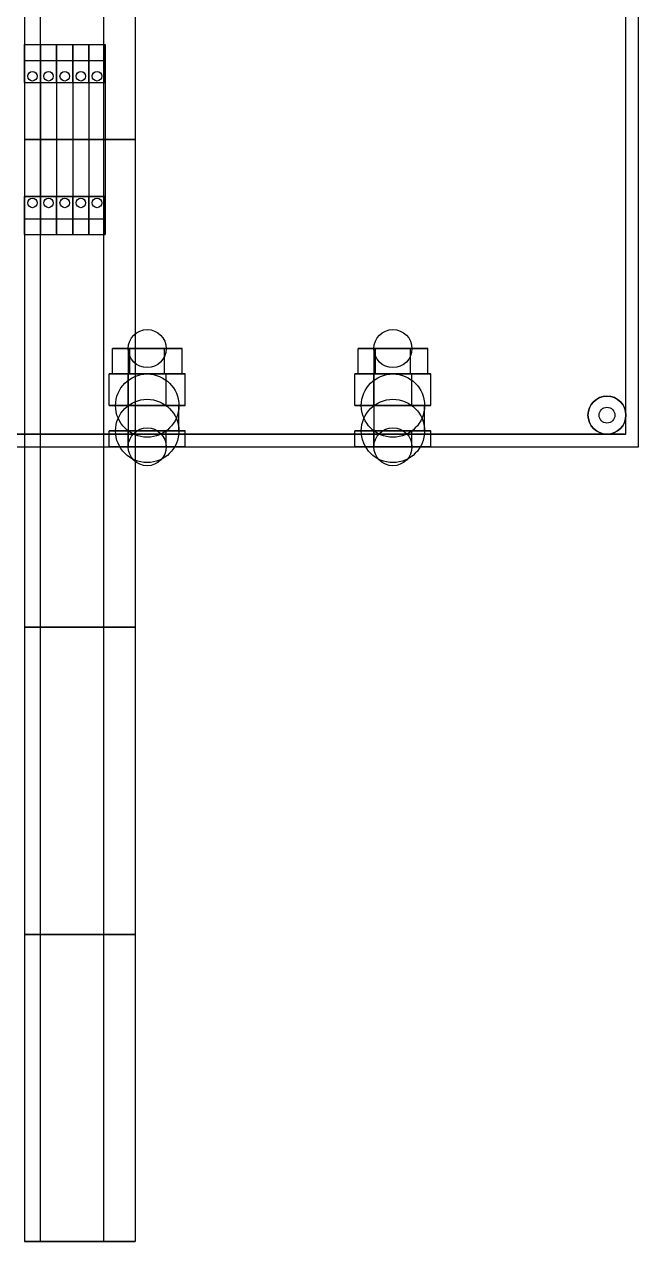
# Model space of a CAD drawing. Header units: millimetres. Extents: x -194 to 194, y -445 to 194.
# Drawn here: x 0 to 194, y -445 to -60.6 of the extents above; entities that cross this region are included whole.
import ezdxf

# ---------------------------------------------------------------- set-up
doc = ezdxf.new("R2010")
doc.units = ezdxf.units.MM

msp = doc.modelspace()

# ---------------------------------------------------------------- linework, layer by layer
for p, q in [((194, -194, 108), (194, 194, 108)), ((194, -194, -108), (194, 194, -108)), ((194, -194, -108), (194, 194, -108)), ((194, -194, 108), (194, 194, 108)), ((190, -190, -104), (190, 190, -104)), ((190, -190, -104), (190, 190, -104)), ((190, -184, 108), (190, 184, 108)), ((190, -184, 108), (190, 184, 108)), ((0, 97, -98), (0, -251, -98)), ((0, 97, -97), (0, -251, -97)), ((0, 97, -97), (0, -251, -97)), ((0, 97, -98), (0, -251, -98)), ((5, 97, -97), (5, -251, -97)), ((5, 97, -97), (5, -251, -97)), ((5, 97, -90.5), (5, -251, -90.5)), ((5, 97, -90.5), (5, -251, -90.5)), ((25, 97, -90.5), (25, -251, -90.5)), ((25, 97, -90.5), (25, -251, -90.5)), ((25, 97, -97), (25, -251, -97)), ((25, 97, -97), (25, -251, -97)), ((35, 97, -97), (35, -251, -97)), ((35, 97, -97), (35, -251, -97)), ((35, 97, -98), (35, -251, -98)), ((35, 97, -98), (35, -251, -98)), ((0, 0, -98), (0, -348, -98)), ((0, 0, -97), (0, -348, -97)), ((0, 0, -97), (0, -348, -97)), ((0, 0, -98), (0, -348, -98)), ((5, 0, -97), (5, -348, -97)), ((5, 0, -97), (5, -348, -97)), ((5, 0, -90.5), (5, -348, -90.5)), ((5, 0, -90.5), (5, -348, -90.5)), ((25, 0, -90.5), (25, -348, -90.5)), ((25, 0, -90.5), (25, -348, -90.5)), ((25, 0, -97), (25, -348, -97)), ((25, 0, -97), (25, -348, -97)), ((35, 0, -97), (35, -348, -97)), ((35, 0, -97), (35, -348, -97)), ((35, 0, -98), (35, -348, -98)), ((35, 0, -98), (35, -348, -98)), ((0, -67, -68), (0, -72, -68)), ((0, -67, -93), (0, -67, -68)), ((0, -79, -93), (0, -67, -93)), ((0, -67, -68), (5.1, -67, -68)), ((0, -67, -68), (0, -72, -68)), ((0, -67, -93), (5.1, -67, -93)), ((0, -67, -93), (0, -67, -68)), ((0, -67, -68), (5.1, -67, -68)), ((0, -79, -93), (0, -67, -93)), ((0, -67, -93), (5.1, -67, -93)), ((5.1, -79, -93), (5.1, -67, -93)), ((5.1, -67, -93), (5.1, -67, -68)), ((5.1, -67, -68), (5.1, -72, -68)), ((5.1, -67, -68), (5.1, -72, -68)), ((5.1, -67, -93), (5.1, -67, -68)), ((5.1, -79, -93), (5.1, -67, -93)), ((5.1, -67, -68), (5.1, -72, -68)), ((5.1, -67, -93), (5.1, -67, -68)), ((5.1, -79, -93), (5.1, -67, -93)), ((5.1, -67, -68), (10.2, -67, -68)), ((5.1, -67, -68), (5.1, -72, -68)), ((5.1, -67, -93), (10.2, -67, -93)), ((5.1, -67, -93), (5.1, -67, -68)), ((5.1, -67, -68), (10.2, -67, -68)), ((5.1, -79, -93), (5.1, -67, -93)), ((5.1, -67, -93), (10.2, -67, -93)), ((10.2, -79, -93), (10.2, -67, -93)), ((10.2, -67, -93), (10.2, -67, -68)), ((10.2, -67, -68), (10.2, -72, -68)), ((10.2, -67, -68), (10.2, -72, -68)), ((10.2, -67, -93), (10.2, -67, -68)), ((10.2, -79, -93), (10.2, -67, -93)), ((10.2, -67, -68), (10.2, -72, -68)), ((10.2, -67, -93), (10.2, -67, -68)), ((10.2, -79, -93), (10.2, -67, -93)), ((10.2, -67, -68), (15.3, -67, -68)), ((10.2, -67, -68), (10.2, -72, -68)), ((10.2, -67, -93), (15.3, -67, -93)), ((10.2, -67, -93), (10.2, -67, -68)), ((10.2, -67, -68), (15.3, -67, -68)), ((10.2, -79, -93), (10.2, -67, -93)), ((10.2, -67, -93), (15.3, -67, -93)), ((15.3, -79, -93), (15.3, -67, -93)), ((15.3, -67, -93), (15.3, -67, -68)), ((15.3, -67, -68), (15.3, -72, -68)), ((15.3, -67, -68), (15.3, -72, -68)), ((15.3, -67, -93), (15.3, -67, -68)), ((15.3, -79, -93), (15.3, -67, -93)), ((15.3, -67, -68), (15.3, -72, -68)), ((15.3, -67, -93), (15.3, -67, -68)), ((15.3, -79, -93), (15.3, -67, -93)), ((15.3, -67, -68), (20.4, -67, -68)), ((15.3, -67, -68), (15.3, -72, -68)), ((15.3, -67, -93), (20.4, -67, -93)), ((15.3, -67, -93), (15.3, -67, -68)), ((15.3, -67, -68), (20.4, -67, -68)), ((15.3, -79, -93), (15.3, -67, -93)), ((15.3, -67, -93), (20.4, -67, -93)), ((20.4, -79, -93), (20.4, -67, -93)), ((20.4, -67, -93), (20.4, -67, -68)), ((20.4, -67, -68), (20.4, -72, -68)), ((20.4, -67, -68), (20.4, -72, -68)), ((20.4, -67, -93), (20.4, -67, -68)), ((20.4, -79, -93), (20.4, -67, -93)), ((20.4, -67, -68), (20.4, -72, -68)), ((20.4, -67, -93), (20.4, -67, -68)), ((20.4, -79, -93), (20.4, -67, -93)), ((20.4, -67, -68), (25.5, -67, -68)), ((20.4, -67, -68), (20.4, -72, -68)), ((20.4, -67, -93), (25.5, -67, -93)), ((20.4, -67, -93), (20.4, -67, -68)), ((20.4, -67, -68), (25.5, -67, -68)), ((20.4, -79, -93), (20.4, -67, -93)), ((20.4, -67, -93), (25.5, -67, -93)), ((25.5, -79, -93), (25.5, -67, -93)), ((25.5, -67, -93), (25.5, -67, -68)), ((25.5, -67, -68), (25.5, -72, -68)), ((25.5, -67, -68), (25.5, -72, -68)), ((25.5, -67, -93), (25.5, -67, -68)), ((25.5, -79, -93), (25.5, -67, -93)), ((0, -72, -46), (0, -122, -46)), ((0, -72, -68), (0, -72, -46)), ((0, -72, -46), (5.1, -72, -46)), ((0, -72, -46), (0, -122, -46)), ((0, -72, -68), (5.1, -72, -68)), ((0, -72, -68), (0, -72, -46)), ((0, -72, -46), (5.1, -72, -46)), ((0, -72, -68), (5.1, -72, -68)), ((5.1, -72, -68), (5.1, -72, -46)), ((5.1, -72, -46), (5.1, -122, -46)), ((5.1, -72, -46), (5.1, -122, -46)), ((5.1, -72, -68), (5.1, -72, -46)), ((5.1, -72, -46), (5.1, -122, -46)), ((5.1, -72, -68), (5.1, -72, -46)), ((5.1, -72, -46), (10.2, -72, -46)), ((5.1, -72, -46), (5.1, -122, -46)), ((5.1, -72, -68), (10.2, -72, -68)), ((5.1, -72, -68), (5.1, -72, -46)), ((5.1, -72, -46), (10.2, -72, -46)), ((5.1, -72, -68), (10.2, -72, -68)), ((10.2, -72, -68), (10.2, -72, -46)), ((10.2, -72, -46), (10.2, -122, -46)), ((10.2, -72, -46), (10.2, -122, -46)), ((10.2, -72, -68), (10.2, -72, -46)), ((10.2, -72, -46), (10.2, -122, -46)), ((10.2, -72, -68), (10.2, -72, -46)), ((10.2, -72, -46), (15.3, -72, -46)), ((10.2, -72, -46), (10.2, -122, -46)), ((10.2, -72, -68), (15.3, -72, -68)), ((10.2, -72, -68), (10.2, -72, -46)), ((10.2, -72, -46), (15.3, -72, -46)), ((10.2, -72, -68), (15.3, -72, -68)), ((15.3, -72, -68), (15.3, -72, -46)), ((15.3, -72, -46), (15.3, -122, -46)), ((15.3, -72, -46), (15.3, -122, -46)), ((15.3, -72, -68), (15.3, -72, -46)), ((15.3, -72, -46), (15.3, -122, -46)), ((15.3, -72, -68), (15.3, -72, -46)), ((15.3, -72, -46), (20.4, -72, -46)), ((15.3, -72, -46), (15.3, -122, -46)), ((15.3, -72, -68), (20.4, -72, -68)), ((15.3, -72, -68), (15.3, -72, -46)), ((15.3, -72, -46), (20.4, -72, -46)), ((15.3, -72, -68), (20.4, -72, -68)), ((20.4, -72, -68), (20.4, -72, -46)), ((20.4, -72, -46), (20.4, -122, -46)), ((20.4, -72, -46), (20.4, -122, -46)), ((20.4, -72, -68), (20.4, -72, -46)), ((20.4, -72, -46), (20.4, -122, -46)), ((20.4, -72, -68), (20.4, -72, -46)), ((20.4, -72, -46), (25.5, -72, -46)), ((20.4, -72, -46), (20.4, -122, -46)), ((20.4, -72, -68), (25.5, -72, -68)), ((20.4, -72, -68), (20.4, -72, -46)), ((20.4, -72, -46), (25.5, -72, -46)), ((20.4, -72, -68), (25.5, -72, -68)), ((25.5, -72, -68), (25.5, -72, -46)), ((25.5, -72, -46), (25.5, -122, -46)), ((25.5, -72, -46), (25.5, -122, -46)), ((25.5, -72, -68), (25.5, -72, -46)), ((0, -79, -93), (0, -79, -88)), ((0, -79, -88), (0, -115, -88)), ((0, -79, -93), (5.1, -79, -93)), ((0, -79, -93), (0, -79, -88)), ((0, -79, -93), (5.1, -79, -93)), ((0, -79, -88), (5.1, -79, -88)), ((0, -79, -88), (5.1, -79, -88)), ((0, -79, -88), (0, -115, -88)), ((4.05, -77, -46), (4.05, -77, -56)), ((4.05, -77, -46), (4.05, -77, -56)), ((5.1, -79, -88), (5.1, -115, -88)), ((5.1, -79, -93), (5.1, -79, -88)), ((5.1, -79, -93), (5.1, -79, -88)), ((5.1, -79, -88), (5.1, -115, -88)), ((5.1, -79, -93), (5.1, -79, -88)), ((5.1, -79, -88), (5.1, -115, -88)), ((5.1, -79, -93), (10.2, -79, -93)), ((5.1, -79, -93), (5.1, -79, -88)), ((5.1, -79, -93), (10.2, -79, -93)), ((5.1, -79, -88), (10.2, -79, -88)), ((5.1, -79, -88), (10.2, -79, -88)), ((5.1, -79, -88), (5.1, -115, -88)), ((9.15, -77, -46), (9.15, -77, -56)), ((9.15, -77, -46), (9.15, -77, -56)), ((10.2, -79, -88), (10.2, -115, -88)), ((10.2, -79, -93), (10.2, -79, -88)), ((10.2, -79, -93), (10.2, -79, -88)), ((10.2, -79, -88), (10.2, -115, -88)), ((10.2, -79, -93), (10.2, -79, -88)), ((10.2, -79, -88), (10.2, -115, -88)), ((10.2, -79, -93), (15.3, -79, -93)), ((10.2, -79, -93), (10.2, -79, -88)), ((10.2, -79, -93), (15.3, -79, -93)), ((10.2, -79, -88), (15.3, -79, -88)), ((10.2, -79, -88), (15.3, -79, -88)), ((10.2, -79, -88), (10.2, -115, -88)), ((14.25, -77, -46), (14.25, -77, -56)), ((14.25, -77, -46), (14.25, -77, -56)), ((15.3, -79, -88), (15.3, -115, -88)), ((15.3, -79, -93), (15.3, -79, -88)), ((15.3, -79, -93), (15.3, -79, -88)), ((15.3, -79, -88), (15.3, -115, -88)), ((15.3, -79, -93), (15.3, -79, -88)), ((15.3, -79, -88), (15.3, -115, -88)), ((15.3, -79, -93), (20.4, -79, -93)), ((15.3, -79, -93), (15.3, -79, -88)), ((15.3, -79, -93), (20.4, -79, -93)), ((15.3, -79, -88), (20.4, -79, -88)), ((15.3, -79, -88), (20.4, -79, -88)), ((15.3, -79, -88), (15.3, -115, -88)), ((19.35, -77, -46), (19.35, -77, -56)), ((19.35, -77, -46), (19.35, -77, -56)), ((20.4, -79, -88), (20.4, -115, -88)), ((20.4, -79, -93), (20.4, -79, -88)), ((20.4, -79, -93), (20.4, -79, -88)), ((20.4, -79, -88), (20.4, -115, -88)), ((20.4, -79, -93), (20.4, -79, -88)), ((20.4, -79, -88), (20.4, -115, -88)), ((20.4, -79, -93), (25.5, -79, -93)), ((20.4, -79, -93), (20.4, -79, -88)), ((20.4, -79, -93), (25.5, -79, -93)), ((20.4, -79, -88), (25.5, -79, -88)), ((20.4, -79, -88), (25.5, -79, -88)), ((20.4, -79, -88), (20.4, -115, -88)), ((24.45, -77, -46), (24.45, -77, -56)), ((24.45, -77, -46), (24.45, -77, -56)), ((25.5, -79, -88), (25.5, -115, -88)), ((25.5, -79, -93), (25.5, -79, -88)), ((25.5, -79, -93), (25.5, -79, -88)), ((25.5, -79, -88), (25.5, -115, -88)), ((0, -97, -98), (0, -445, -98)), ((0, -97, -97), (0, -445, -97)), ((0, -97, -98), (0, -97, -97)), ((0, -97, -97), (0, -445, -97)), ((0, -97, -97), (5, -97, -97)), ((0, -97, -98), (0, -445, -98)), ((35, -97, -98), (0, -97, -98)), ((0, -97, -98), (0, -97, -97)), ((0, -97, -97), (5, -97, -97)), ((35, -97, -98), (0, -97, -98)), ((5, -97, -97), (5, -445, -97)), ((5, -97, -97), (5, -445, -97)), ((5, -97, -90.5), (5, -445, -90.5)), ((5, -97, -97), (5, -97, -90.5)), ((5, -97, -90.5), (5, -445, -90.5)), ((5, -97, -90.5), (25, -97, -90.5)), ((5, -97, -97), (5, -97, -90.5)), ((5, -97, -90.5), (25, -97, -90.5)), ((25, -97, -90.5), (25, -445, -90.5)), ((25, -97, -90.5), (25, -445, -90.5)), ((25, -97, -97), (25, -445, -97)), ((25, -97, -90.5), (25, -97, -97)), ((25, -97, -97), (25, -445, -97)), ((25, -97, -97), (35, -97, -97)), ((25, -97, -90.5), (25, -97, -97)), ((25, -97, -97), (35, -97, -97)), ((35, -97, -97), (35, -445, -97)), ((35, -97, -97), (35, -445, -97)), ((35, -97, -98), (35, -445, -98)), ((35, -97, -97), (35, -97, -98)), ((35, -97, -98), (35, -445, -98)), ((35, -97, -97), (35, -97, -98)), ((0, -127, -93), (0, -115, -93)), ((5.1, -115, -93), (0, -115, -93)), ((0, -115, -88), (0, -115, -93)), ((0, -127, -93), (0, -115, -93)), ((0, -115, -88), (0, -115, -93)), ((0, -115, -88), (5.1, -115, -88)), ((5.1, -115, -93), (0, -115, -93)), ((0, -115, -88), (5.1, -115, -88)), ((5.1, -127, -93), (5.1, -115, -93)), ((5.1, -115, -88), (5.1, -115, -93)), ((5.1, -127, -93), (5.1, -115, -93)), ((5.1, -115, -88), (5.1, -115, -93)), ((5.1, -127, -93), (5.1, -115, -93)), ((10.2, -115, -93), (5.1, -115, -93)), ((5.1, -115, -88), (5.1, -115, -93)), ((5.1, -127, -93), (5.1, -115, -93)), ((5.1, -115, -88), (5.1, -115, -93)), ((5.1, -115, -88), (10.2, -115, -88)), ((10.2, -115, -93), (5.1, -115, -93)), ((5.1, -115, -88), (10.2, -115, -88)), ((10.2, -127, -93), (10.2, -115, -93)), ((10.2, -115, -88), (10.2, -115, -93)), ((10.2, -127, -93), (10.2, -115, -93)), ((10.2, -115, -88), (10.2, -115, -93)), ((10.2, -127, -93), (10.2, -115, -93)), ((15.3, -115, -93), (10.2, -115, -93)), ((10.2, -115, -88), (10.2, -115, -93)), ((10.2, -127, -93), (10.2, -115, -93)), ((10.2, -115, -88), (10.2, -115, -93)), ((10.2, -115, -88), (15.3, -115, -88)), ((15.3, -115, -93), (10.2, -115, -93)), ((10.2, -115, -88), (15.3, -115, -88)), ((15.3, -127, -93), (15.3, -115, -93)), ((15.3, -115, -88), (15.3, -115, -93)), ((15.3, -127, -93), (15.3, -115, -93)), ((15.3, -115, -88), (15.3, -115, -93)), ((15.3, -127, -93), (15.3, -115, -93)), ((20.4, -115, -93), (15.3, -115, -93)), ((15.3, -115, -88), (15.3, -115, -93)), ((15.3, -127, -93), (15.3, -115, -93)), ((15.3, -115, -88), (15.3, -115, -93)), ((15.3, -115, -88), (20.4, -115, -88)), ((20.4, -115, -93), (15.3, -115, -93)), ((15.3, -115, -88), (20.4, -115, -88)), ((20.4, -127, -93), (20.4, -115, -93)), ((20.4, -115, -88), (20.4, -115, -93)), ((20.4, -127, -93), (20.4, -115, -93)), ((20.4, -115, -88), (20.4, -115, -93)), ((20.4, -127, -93), (20.4, -115, -93)), ((25.5, -115, -93), (20.4, -115, -93)), ((20.4, -115, -88), (20.4, -115, -93)), ((20.4, -127, -93), (20.4, -115, -93)), ((20.4, -115, -88), (20.4, -115, -93)), ((20.4, -115, -88), (25.5, -115, -88)), ((25.5, -115, -93), (20.4, -115, -93)), ((20.4, -115, -88), (25.5, -115, -88)), ((25.5, -127, -93), (25.5, -115, -93)), ((25.5, -115, -88), (25.5, -115, -93)), ((25.5, -127, -93), (25.5, -115, -93)), ((25.5, -115, -88), (25.5, -115, -93)), ((4.05, -117, -46), (4.05, -117, -56)), ((4.05, -117, -46), (4.05, -117, -56)), ((9.15, -117, -46), (9.15, -117, -56)), ((9.15, -117, -46), (9.15, -117, -56)), ((14.25, -117, -46), (14.25, -117, -56)), ((14.25, -117, -46), (14.25, -117, -56)), ((19.35, -117, -46), (19.35, -117, -56)), ((19.35, -117, -46), (19.35, -117, -56)), ((24.45, -117, -46), (24.45, -117, -56)), ((24.45, -117, -46), (24.45, -117, -56)), ((0, -122, -68), (0, -127, -68)), ((0, -122, -46), (0, -122, -68)), ((0, -122, -68), (5.1, -122, -68)), ((0, -122, -68), (0, -127, -68)), ((0, -122, -46), (5.1, -122, -46)), ((0, -122, -46), (0, -122, -68)), ((0, -122, -68), (5.1, -122, -68)), ((0, -122, -46), (5.1, -122, -46)), ((5.1, -122, -46), (5.1, -122, -68)), ((5.1, -122, -68), (5.1, -127, -68)), ((5.1, -122, -68), (5.1, -127, -68)), ((5.1, -122, -46), (5.1, -122, -68)), ((5.1, -122, -68), (5.1, -127, -68)), ((5.1, -122, -46), (5.1, -122, -68)), ((5.1, -122, -68), (10.2, -122, -68)), ((5.1, -122, -68), (5.1, -127, -68)), ((5.1, -122, -46), (10.2, -122, -46)), ((5.1, -122, -46), (5.1, -122, -68)), ((5.1, -122, -68), (10.2, -122, -68)), ((5.1, -122, -46), (10.2, -122, -46)), ((10.2, -122, -46), (10.2, -122, -68)), ((10.2, -122, -68), (10.2, -127, -68)), ((10.2, -122, -68), (10.2, -127, -68)), ((10.2, -122, -46), (10.2, -122, -68)), ((10.2, -122, -68), (10.2, -127, -68)), ((10.2, -122, -46), (10.2, -122, -68)), ((10.2, -122, -68), (15.3, -122, -68)), ((10.2, -122, -68), (10.2, -127, -68)), ((10.2, -122, -46), (15.3, -122, -46)), ((10.2, -122, -46), (10.2, -122, -68)), ((10.2, -122, -68), (15.3, -122, -68)), ((10.2, -122, -46), (15.3, -122, -46)), ((15.3, -122, -46), (15.3, -122, -68)), ((15.3, -122, -68), (15.3, -127, -68)), ((15.3, -122, -68), (15.3, -127, -68)), ((15.3, -122, -46), (15.3, -122, -68)), ((15.3, -122, -68), (15.3, -127, -68)), ((15.3, -122, -46), (15.3, -122, -68)), ((15.3, -122, -68), (20.4, -122, -68)), ((15.3, -122, -68), (15.3, -127, -68)), ((15.3, -122, -46), (20.4, -122, -46)), ((15.3, -122, -46), (15.3, -122, -68)), ((15.3, -122, -68), (20.4, -122, -68)), ((15.3, -122, -46), (20.4, -122, -46)), ((20.4, -122, -46), (20.4, -122, -68)), ((20.4, -122, -68), (20.4, -127, -68)), ((20.4, -122, -68), (20.4, -127, -68)), ((20.4, -122, -46), (20.4, -122, -68)), ((20.4, -122, -68), (20.4, -127, -68)), ((20.4, -122, -46), (20.4, -122, -68)), ((20.4, -122, -68), (25.5, -122, -68)), ((20.4, -122, -68), (20.4, -127, -68)), ((20.4, -122, -46), (25.5, -122, -46)), ((20.4, -122, -46), (20.4, -122, -68)), ((20.4, -122, -68), (25.5, -122, -68)), ((20.4, -122, -46), (25.5, -122, -46)), ((25.5, -122, -46), (25.5, -122, -68)), ((25.5, -122, -68), (25.5, -127, -68)), ((25.5, -122, -68), (25.5, -127, -68)), ((25.5, -122, -46), (25.5, -122, -68)), ((0, -127, -93), (5.1, -127, -93)), ((0, -127, -68), (0, -127, -93)), ((0, -127, -68), (5.1, -127, -68)), ((0, -127, -68), (0, -127, -93)), ((0, -127, -93), (5.1, -127, -93)), ((0, -127, -68), (5.1, -127, -68)), ((5.1, -127, -68), (5.1, -127, -93)), ((5.1, -127, -68), (5.1, -127, -93)), ((5.1, -127, -93), (10.2, -127, -93)), ((5.1, -127, -68), (5.1, -127, -93)), ((5.1, -127, -68), (10.2, -127, -68)), ((5.1, -127, -68), (5.1, -127, -93)), ((5.1, -127, -93), (10.2, -127, -93)), ((5.1, -127, -68), (10.2, -127, -68)), ((10.2, -127, -68), (10.2, -127, -93)), ((10.2, -127, -68), (10.2, -127, -93)), ((10.2, -127, -93), (15.3, -127, -93)), ((10.2, -127, -68), (10.2, -127, -93)), ((10.2, -127, -68), (15.3, -127, -68)), ((10.2, -127, -68), (10.2, -127, -93)), ((10.2, -127, -93), (15.3, -127, -93)), ((10.2, -127, -68), (15.3, -127, -68)), ((15.3, -127, -68), (15.3, -127, -93)), ((15.3, -127, -68), (15.3, -127, -93)), ((15.3, -127, -93), (20.4, -127, -93)), ((15.3, -127, -68), (15.3, -127, -93)), ((15.3, -127, -68), (20.4, -127, -68)), ((15.3, -127, -68), (15.3, -127, -93)), ((15.3, -127, -93), (20.4, -127, -93)), ((15.3, -127, -68), (20.4, -127, -68)), ((20.4, -127, -68), (20.4, -127, -93)), ((20.4, -127, -68), (20.4, -127, -93)), ((20.4, -127, -93), (25.5, -127, -93)), ((20.4, -127, -68), (20.4, -127, -93)), ((20.4, -127, -68), (25.5, -127, -68)), ((20.4, -127, -68), (20.4, -127, -93)), ((20.4, -127, -93), (25.5, -127, -93)), ((20.4, -127, -68), (25.5, -127, -68)), ((25.5, -127, -68), (25.5, -127, -93)), ((25.5, -127, -68), (25.5, -127, -93)), ((27.8, -171), (27.8, -163)), ((33.3, -163, -9.53), (27.8, -163)), ((27.8, -171), (27.8, -163)), ((27.8, -163), (33.3, -163, 9.53)), ((33.3, -163, -9.53), (27.8, -163)), ((27.8, -163), (33.3, -163, 9.53)), ((32.8, -163), (32.8, -194)), ((32.8, -163), (32.8, -194)), ((33.3, -171, -9.53), (33.3, -163, -9.53)), ((44.3, -163, -9.53), (33.3, -163, -9.53)), ((33.3, -171, -9.53), (33.3, -163, -9.53)), ((33.3, -171, 9.53), (33.3, -163, 9.53)), ((33.3, -171, 9.53), (33.3, -163, 9.53)), ((33.3, -163, 9.53), (44.3, -163, 9.53)), ((44.3, -163, -9.53), (33.3, -163, -9.53)), ((33.3, -163, 9.53), (44.3, -163, 9.53)), ((44.3, -171, -9.53), (44.3, -163, -9.53)), ((49.8, -163), (44.3, -163, -9.53)), ((44.3, -171, -9.53), (44.3, -163, -9.53)), ((44.3, -171, 9.53), (44.3, -163, 9.53)), ((44.3, -171, 9.53), (44.3, -163, 9.53)), ((44.3, -163, 9.53), (49.8, -163)), ((49.8, -163), (44.3, -163, -9.53)), ((44.3, -163, 9.53), (49.8, -163)), ((49.8, -171), (49.8, -163)), ((49.8, -171), (49.8, -163)), ((105.4, -171), (105.4, -163)), ((110.9, -163, -9.53), (105.4, -163)), ((105.4, -171), (105.4, -163)), ((105.4, -163), (110.9, -163, 9.53)), ((110.9, -163, -9.53), (105.4, -163)), ((105.4, -163), (110.9, -163, 9.53)), ((110.4, -163), (110.4, -194)), ((110.4, -163), (110.4, -194)), ((110.9, -171, -9.53), (110.9, -163, -9.53)), ((121.9, -163, -9.53), (110.9, -163, -9.53)), ((110.9, -171, -9.53), (110.9, -163, -9.53)), ((110.9, -171, 9.53), (110.9, -163, 9.53)), ((110.9, -171, 9.53), (110.9, -163, 9.53)), ((110.9, -163, 9.53), (121.9, -163, 9.53)), ((121.9, -163, -9.53), (110.9, -163, -9.53)), ((110.9, -163, 9.53), (121.9, -163, 9.53)), ((121.9, -171, -9.53), (121.9, -163, -9.53)), ((127.4, -163), (121.9, -163, -9.53)), ((121.9, -171, -9.53), (121.9, -163, -9.53)), ((121.9, -171, 9.53), (121.9, -163, 9.53)), ((121.9, -171, 9.53), (121.9, -163, 9.53)), ((121.9, -163, 9.53), (127.4, -163)), ((127.4, -163), (121.9, -163, -9.53)), ((121.9, -163, 9.53), (127.4, -163)), ((127.4, -171), (127.4, -163)), ((127.4, -171), (127.4, -163)), ((32.8, -171, -10.39), (26.8, -171)), ((26.8, -171), (32.8, -171, 10.39)), ((26.8, -181), (26.8, -171)), ((32.8, -171, -10.39), (26.8, -171)), ((26.8, -181), (26.8, -171)), ((26.8, -171), (32.8, -171, 10.39)), ((27.8, -171), (33.3, -171, 9.53)), ((33.3, -171, -9.53), (27.8, -171)), ((33.3, -171, -9.53), (27.8, -171)), ((27.8, -171), (33.3, -171, 9.53)), ((32.8, -181, -10.39), (32.8, -171, -10.39)), ((44.8, -171, -10.39), (32.8, -171, -10.39)), ((44.8, -171, -10.39), (32.8, -171, -10.39)), ((32.8, -171, 10.39), (44.8, -171, 10.39)), ((32.8, -181, 10.39), (32.8, -171, 10.39)), ((32.8, -171, 10.39), (44.8, -171, 10.39)), ((32.8, -181, -10.39), (32.8, -171, -10.39)), ((32.8, -181, 10.39), (32.8, -171, 10.39)), ((33.3, -171, 9.53), (44.3, -171, 9.53)), ((44.3, -171, -9.53), (33.3, -171, -9.53)), ((44.3, -171, -9.53), (33.3, -171, -9.53)), ((33.3, -171, 9.53), (44.3, -171, 9.53)), ((49.8, -171), (44.3, -171, -9.53)), ((44.3, -171, 9.53), (49.8, -171)), ((49.8, -171), (44.3, -171, -9.53)), ((44.3, -171, 9.53), (49.8, -171)), ((44.8, -181, -10.39), (44.8, -171, -10.39)), ((50.8, -171), (44.8, -171, -10.39)), ((44.8, -181, 10.39), (44.8, -171, 10.39)), ((44.8, -171, 10.39), (50.8, -171)), ((44.8, -181, -10.39), (44.8, -171, -10.39)), ((50.8, -171), (44.8, -171, -10.39)), ((44.8, -171, 10.39), (50.8, -171)), ((44.8, -181, 10.39), (44.8, -171, 10.39)), ((50.8, -181), (50.8, -171)), ((50.8, -181), (50.8, -171)), ((110.4, -171, -10.39), (104.4, -171)), ((104.4, -171), (110.4, -171, 10.39)), ((104.4, -181), (104.4, -171)), ((110.4, -171, -10.39), (104.4, -171)), ((104.4, -181), (104.4, -171)), ((104.4, -171), (110.4, -171, 10.39)), ((105.4, -171), (110.9, -171, 9.53)), ((110.9, -171, -9.53), (105.4, -171)), ((110.9, -171, -9.53), (105.4, -171)), ((105.4, -171), (110.9, -171, 9.53)), ((110.4, -181, -10.39), (110.4, -171, -10.39)), ((122.4, -171, -10.39), (110.4, -171, -10.39)), ((122.4, -171, -10.39), (110.4, -171, -10.39)), ((110.4, -171, 10.39), (122.4, -171, 10.39)), ((110.4, -181, 10.39), (110.4, -171, 10.39)), ((110.4, -171, 10.39), (122.4, -171, 10.39)), ((110.4, -181, -10.39), (110.4, -171, -10.39)), ((110.4, -181, 10.39), (110.4, -171, 10.39)), ((110.9, -171, 9.53), (121.9, -171, 9.53)), ((121.9, -171, -9.53), (110.9, -171, -9.53)), ((121.9, -171, -9.53), (110.9, -171, -9.53)), ((110.9, -171, 9.53), (121.9, -171, 9.53)), ((127.4, -171), (121.9, -171, -9.53)), ((121.9, -171, 9.53), (127.4, -171)), ((127.4, -171), (121.9, -171, -9.53)), ((121.9, -171, 9.53), (127.4, -171)), ((122.4, -181, -10.39), (122.4, -171, -10.39)), ((128.4, -171), (122.4, -171, -10.39)), ((122.4, -181, 10.39), (122.4, -171, 10.39)), ((122.4, -171, 10.39), (128.4, -171)), ((122.4, -181, -10.39), (122.4, -171, -10.39)), ((128.4, -171), (122.4, -171, -10.39)), ((122.4, -171, 10.39), (128.4, -171)), ((122.4, -181, 10.39), (122.4, -171, 10.39)), ((128.4, -181), (128.4, -171)), ((128.4, -181), (128.4, -171)), ((26.8, -181), (32.8, -181, 10.39)), ((32.8, -181, -10.39), (26.8, -181)), ((32.8, -181, -10.39), (26.8, -181)), ((26.8, -181), (32.8, -181, 10.39)), ((44.8, -181, -10.39), (32.8, -181, -10.39)), ((32.8, -181, 10.39), (44.8, -181, 10.39)), ((44.8, -181, -10.39), (32.8, -181, -10.39)), ((32.8, -181, 10.39), (44.8, -181, 10.39)), ((50.8, -181), (44.8, -181, -10.39)), ((44.8, -181, 10.39), (50.8, -181)), ((50.8, -181), (44.8, -181, -10.39)), ((44.8, -181, 10.39), (50.8, -181)), ((48.8, -189), (48.8, -181)), ((48.8, -189), (48.8, -181)), ((104.4, -181), (110.4, -181, 10.39)), ((110.4, -181, -10.39), (104.4, -181)), ((110.4, -181, -10.39), (104.4, -181)), ((104.4, -181), (110.4, -181, 10.39)), ((122.4, -181, -10.39), (110.4, -181, -10.39)), ((110.4, -181, 10.39), (122.4, -181, 10.39)), ((122.4, -181, -10.39), (110.4, -181, -10.39)), ((110.4, -181, 10.39), (122.4, -181, 10.39)), ((128.4, -181), (122.4, -181, -10.39)), ((122.4, -181, 10.39), (128.4, -181)), ((128.4, -181), (122.4, -181, -10.39)), ((122.4, -181, 10.39), (128.4, -181)), ((126.4, -189), (126.4, -181)), ((126.4, -189), (126.4, -181)), ((186.5, -184, 4), (186.5, -184, 200)), ((186.5, -184, 4), (186.5, -184, 200)), ((190, -190, 108), (190, -184, 108)), ((190, -190, 108), (190, -184, 108)), ((190, -184, 4), (190, -184, 108)), ((190, -184, 108), (190, -184, 200)), ((190, -184, 108), (190, -184, 200)), ((190, -184, 4), (190, -184, 108)), ((-190, -190, -104), (190, -190, -104)), ((-190, -190, -104), (190, -190, -104)), ((184, -190, 108), (-184, -190, 108)), ((184, -190, 108), (-184, -190, 108)), ((32.8, -189, -10.39), (26.8, -189)), ((26.8, -189), (32.8, -189, 10.39)), ((26.8, -194), (26.8, -189)), ((32.8, -189, -10.39), (26.8, -189)), ((26.8, -194), (26.8, -189)), ((26.8, -189), (32.8, -189, 10.39)), ((44.8, -189, -10.39), (32.8, -189, -10.39)), ((32.8, -189, 10.39), (44.8, -189, 10.39)), ((32.8, -194, -10.39), (32.8, -189, -10.39)), ((44.8, -189, -10.39), (32.8, -189, -10.39)), ((32.8, -194, 10.39), (32.8, -189, 10.39)), ((32.8, -189, 10.39), (44.8, -189, 10.39)), ((32.8, -194, -10.39), (32.8, -189, -10.39)), ((32.8, -194, 10.39), (32.8, -189, 10.39)), ((50.8, -189), (44.8, -189, -10.39)), ((44.8, -189, 10.39), (50.8, -189)), ((44.8, -194, -10.39), (44.8, -189, -10.39)), ((50.8, -189), (44.8, -189, -10.39)), ((44.8, -194, 10.39), (44.8, -189, 10.39)), ((44.8, -189, 10.39), (50.8, -189)), ((44.8, -194, -10.39), (44.8, -189, -10.39)), ((44.8, -194, 10.39), (44.8, -189, 10.39)), ((50.8, -194), (50.8, -189)), ((50.8, -194), (50.8, -189)), ((110.4, -189, -10.39), (104.4, -189)), ((104.4, -189), (110.4, -189, 10.39)), ((104.4, -194), (104.4, -189)), ((110.4, -189, -10.39), (104.4, -189)), ((104.4, -194), (104.4, -189)), ((104.4, -189), (110.4, -189, 10.39)), ((122.4, -189, -10.39), (110.4, -189, -10.39)), ((110.4, -189, 10.39), (122.4, -189, 10.39)), ((110.4, -194, -10.39), (110.4, -189, -10.39)), ((122.4, -189, -10.39), (110.4, -189, -10.39)), ((110.4, -194, 10.39), (110.4, -189, 10.39)), ((110.4, -189, 10.39), (122.4, -189, 10.39)), ((110.4, -194, -10.39), (110.4, -189, -10.39)), ((110.4, -194, 10.39), (110.4, -189, 10.39)), ((128.4, -189), (122.4, -189, -10.39)), ((122.4, -189, 10.39), (128.4, -189)), ((122.4, -194, -10.39), (122.4, -189, -10.39)), ((128.4, -189), (122.4, -189, -10.39)), ((122.4, -194, 10.39), (122.4, -189, 10.39)), ((122.4, -189, 10.39), (128.4, -189)), ((122.4, -194, -10.39), (122.4, -189, -10.39)), ((122.4, -194, 10.39), (122.4, -189, 10.39)), ((128.4, -194), (128.4, -189)), ((128.4, -194), (128.4, -189)), ((190, -190, 108), (184, -190, 108)), ((190, -190, 108), (184, -190, 108)), ((190, -190, -104), (190, -190, 108)), ((190, -190, -104), (190, -190, 108)), ((-194, -194, -108), (194, -194, -108)), ((-194, -194, 108), (194, -194, 108)), ((-194, -194, 108), (194, -194, 108)), ((-194, -194, -108), (194, -194, -108)), ((32.8, -194, -10.39), (26.8, -194)), ((26.8, -194), (32.8, -194, 10.39)), ((26.8, -194), (32.8, -194, 10.39)), ((32.8, -194, -10.39), (26.8, -194)), ((44.8, -194, -10.39), (32.8, -194, -10.39)), ((32.8, -194, 10.39), (44.8, -194, 10.39)), ((32.8, -194, 10.39), (44.8, -194, 10.39)), ((44.8, -194, -10.39), (32.8, -194, -10.39)), ((50.8, -194), (44.8, -194, -10.39)), ((44.8, -194, 10.39), (50.8, -194)), ((50.8, -194), (44.8, -194, -10.39)), ((44.8, -194, 10.39), (50.8, -194)), ((110.4, -194, -10.39), (104.4, -194)), ((104.4, -194), (110.4, -194, 10.39)), ((104.4, -194), (110.4, -194, 10.39)), ((110.4, -194, -10.39), (104.4, -194)), ((122.4, -194, -10.39), (110.4, -194, -10.39)), ((110.4, -194, 10.39), (122.4, -194, 10.39)), ((110.4, -194, 10.39), (122.4, -194, 10.39)), ((122.4, -194, -10.39), (110.4, -194, -10.39)), ((128.4, -194), (122.4, -194, -10.39)), ((122.4, -194, 10.39), (128.4, -194)), ((128.4, -194), (122.4, -194, -10.39)), ((122.4, -194, 10.39), (128.4, -194)), ((194, -194, -108), (194, -194, 108)), ((194, -194, -108), (194, -194, 108)), ((0, -251, -98), (0, -251, -97)), ((0, -251, -97), (5, -251, -97)), ((35, -251, -98), (0, -251, -98)), ((0, -251, -98), (0, -251, -97)), ((35, -251, -98), (0, -251, -98)), ((0, -251, -97), (5, -251, -97)), ((5, -251, -97), (5, -251, -90.5)), ((5, -251, -90.5), (25, -251, -90.5)), ((5, -251, -90.5), (25, -251, -90.5)), ((5, -251, -97), (5, -251, -90.5)), ((25, -251, -90.5), (25, -251, -97)), ((25, -251, -97), (35, -251, -97)), ((25, -251, -97), (35, -251, -97)), ((25, -251, -90.5), (25, -251, -97)), ((35, -251, -97), (35, -251, -98)), ((35, -251, -97), (35, -251, -98)), ((0, -348, -98), (0, -348, -97)), ((0, -348, -97), (5, -348, -97)), ((35, -348, -98), (0, -348, -98)), ((0, -348, -98), (0, -348, -97)), ((35, -348, -98), (0, -348, -98)), ((0, -348, -97), (5, -348, -97)), ((5, -348, -97), (5, -348, -90.5)), ((5, -348, -90.5), (25, -348, -90.5)), ((5, -348, -90.5), (25, -348, -90.5)), ((5, -348, -97), (5, -348, -90.5)), ((25, -348, -90.5), (25, -348, -97)), ((25, -348, -97), (35, -348, -97)), ((25, -348, -97), (35, -348, -97)), ((25, -348, -90.5), (25, -348, -97)), ((35, -348, -97), (35, -348, -98)), ((35, -348, -97), (35, -348, -98)), ((0, -445, -98), (0, -445, -97)), ((0, -445, -97), (5, -445, -97)), ((35, -445, -98), (0, -445, -98)), ((0, -445, -98), (0, -445, -97)), ((35, -445, -98), (0, -445, -98)), ((0, -445, -97), (5, -445, -97)), ((5, -445, -97), (5, -445, -90.5)), ((5, -445, -90.5), (25, -445, -90.5)), ((5, -445, -90.5), (25, -445, -90.5)), ((5, -445, -97), (5, -445, -90.5)), ((25, -445, -90.5), (25, -445, -97)), ((25, -445, -97), (35, -445, -97)), ((25, -445, -97), (35, -445, -97)), ((25, -445, -90.5), (25, -445, -97)), ((35, -445, -97), (35, -445, -98)), ((35, -445, -97), (35, -445, -98))]:
    msp.add_line(p, q)
for centre, radius in [((2.55, -77, -46), 1.5), ((2.55, -77, -46), 1.5), ((2.55, -77, -56), 1.5), ((2.55, -77, -56), 1.5), ((7.65, -77, -46), 1.5), ((7.65, -77, -46), 1.5), ((7.65, -77, -56), 1.5), ((7.65, -77, -56), 1.5), ((12.75, -77, -46), 1.5), ((12.75, -77, -46), 1.5), ((12.75, -77, -56), 1.5), ((12.75, -77, -56), 1.5), ((17.85, -77, -46), 1.5), ((17.85, -77, -46), 1.5), ((17.85, -77, -56), 1.5), ((17.85, -77, -56), 1.5), ((22.95, -77, -46), 1.5), ((22.95, -77, -46), 1.5), ((22.95, -77, -56), 1.5), ((22.95, -77, -56), 1.5), ((2.55, -117, -46), 1.5), ((2.55, -117, -46), 1.5), ((2.55, -117, -56), 1.5), ((2.55, -117, -56), 1.5), ((7.65, -117, -46), 1.5), ((7.65, -117, -46), 1.5), ((7.65, -117, -56), 1.5), ((7.65, -117, -56), 1.5), ((12.75, -117, -46), 1.5), ((12.75, -117, -46), 1.5), ((12.75, -117, -56), 1.5), ((12.75, -117, -56), 1.5), ((17.85, -117, -46), 1.5), ((17.85, -117, -46), 1.5), ((17.85, -117, -56), 1.5), ((17.85, -117, -56), 1.5), ((22.95, -117, -46), 1.5), ((22.95, -117, -46), 1.5), ((22.95, -117, -56), 1.5), ((22.95, -117, -56), 1.5), ((38.8, -163), 6), ((38.8, -163), 6), ((116.4, -163), 6), ((116.4, -163), 6), ((38.8, -181), 10), ((38.8, -181), 10), ((116.4, -181), 10), ((116.4, -181), 10), ((38.8, -189), 10), ((38.8, -189), 10), ((116.4, -189), 10), ((116.4, -189), 10), ((184, -184, 200), 6), ((184, -184, 200), 6), ((184, -184, 4), 2.5), ((184, -184, 200), 2.5), ((184, -184, 4), 2.5), ((184, -184, 200), 2.5), ((38.8, -194), 6), ((38.8, -194), 6), ((116.4, -194), 6), ((116.4, -194), 6)]:
    msp.add_circle(centre, radius)
for start, end in [(0, 270), (0, 270), (270, 360), (270, 360)]:
    msp.add_arc((184, -184, 4), 6, start, end)

doc.saveas('drawing.dxf')
